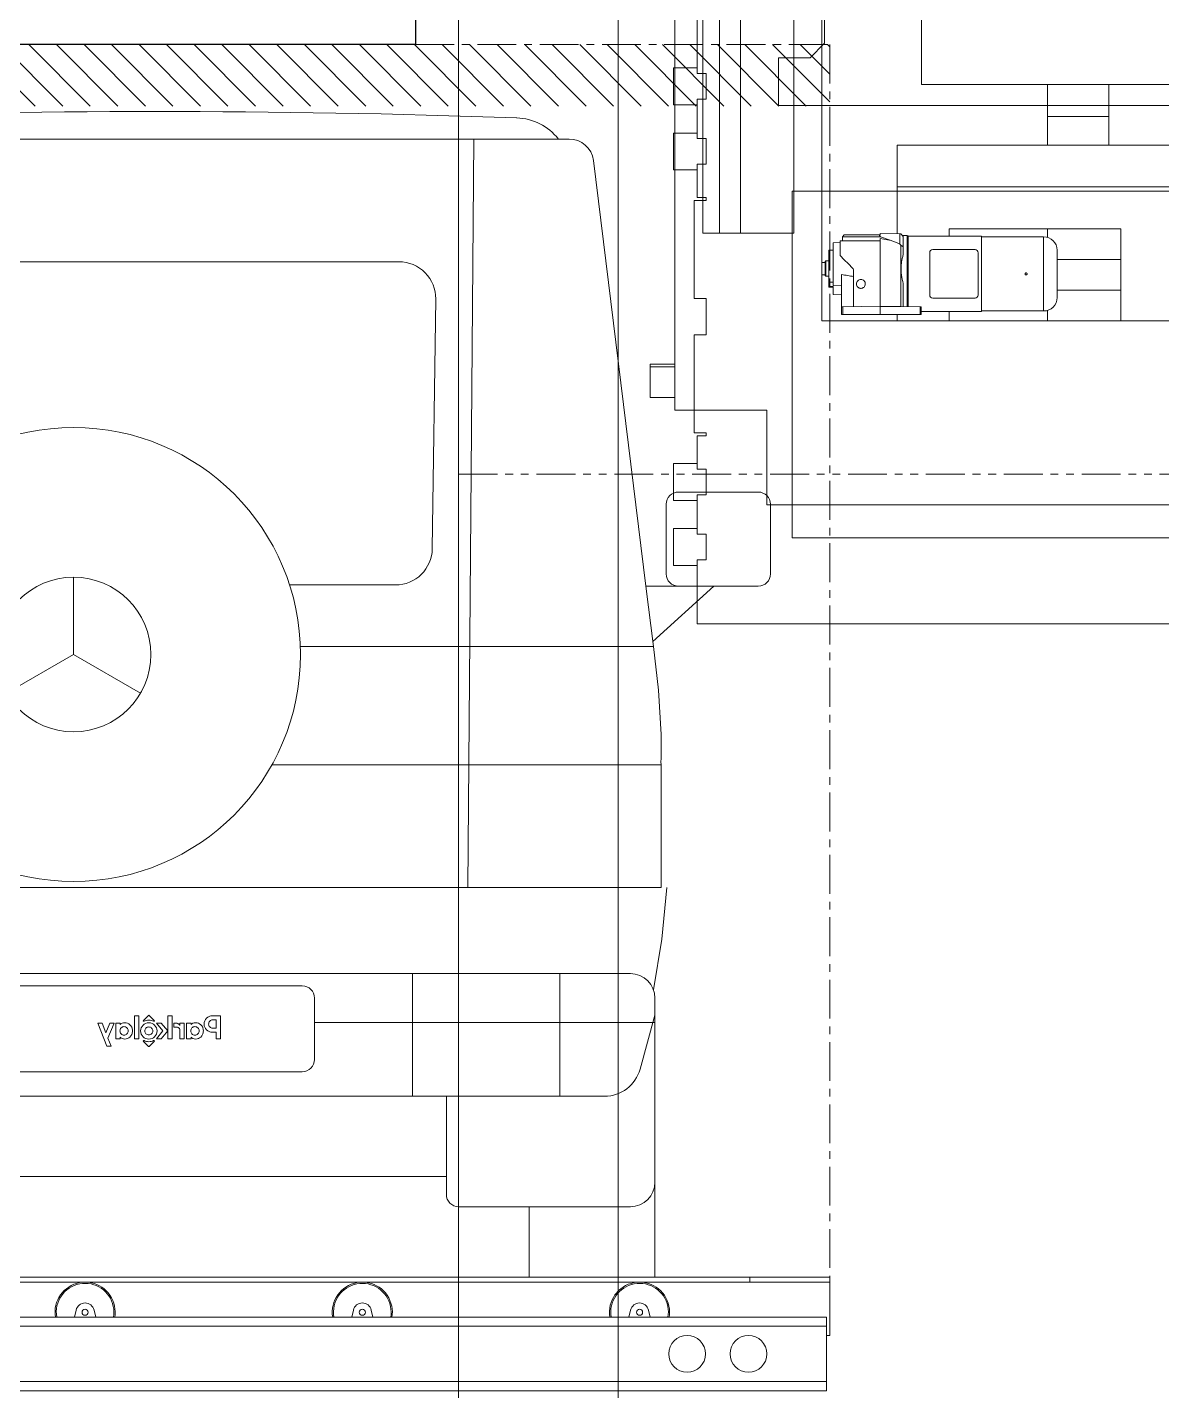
# Model space of a CAD drawing. Header units: inches. Extents: x -17229 to 23588, y -1896 to 20170.
# Drawn here: x 6316 to 8165, y 6183 to 8405 of the extents above; entities that cross this region are included whole.
import ezdxf
from ezdxf.enums import TextEntityAlignment as Align

# ---------------------------------------------------------------- set-up
doc = ezdxf.new("R2010")
doc.units = ezdxf.units.IN
doc.header["$MEASUREMENT"] = 0
doc.linetypes.add('CENTER', pattern=[10.16, 6.35, -1.27, 1.27, -1.27])
doc.linetypes.add('PHANTOM', pattern=[12.7, 6.35, -1.27, 1.27, -1.27, 1.27, -1.27])
for name, color, linetype in [('PK24-LABEL', 7, 'Continuous'), ('PK24-LOGO', 7, 'Continuous'), ('PK24E', 7, 'Continuous'), ('PK24E-COMP-CAR', 7, 'Continuous'), ('PK24E-STRUCT-STEEL', 254, 'Continuous')]:
    doc.layers.add(name, color=color, linetype=linetype)
for name, color, linetype, true_color in [('PK24E-COMP-CAR_ZONE', 250, 'CENTER', 0x383e42), ('PK24E-COMP-PALLET', 132, 'Continuous', 0x00b7c8), ('PK24E-HELPER', 253, 'PHANTOM', 0xa1a1a1), ('PK24E-SYS-LIFT', 31, 'Continuous', 0xffcc5a), ('PK24E-SYS-SHELF', 31, 'Continuous', 0xffcc5a)]:
    doc.layers.add(name, color=color, linetype=linetype, true_color=true_color)
doc.styles.get("Standard").update_dxf_attribs({"font": 'arial.ttf'})

# ---------------------------------------------------------------- blocks, each defined once
blk = doc.blocks.new('ELIFTTT-TT--BACK-COMP-PKE24')
at = {"layer": 'PK24E-HELPER', "lineweight": 5}
blk.add_point((0, 0), dxfattribs=at)
at = {"layer": 'PK24E-SYS-LIFT', "lineweight": 5}
for p, q in [((-94, -1.3), (94, -1.3)), ((-103.22, -6.3), (103.22, -6.3)), ((-105, -12.3), (-105, -36.5)), ((105, -12.3), (105, -36.5)), ((-23.75, -17.75), (-23.75, -25.25)), ((-16.25, -17.75), (-23.75, -17.75)), ((-16.25, -25.25), (-16.25, -17.75)), ((16.25, -17.75), (16.25, -25.25)), ((23.75, -17.75), (16.25, -17.75)), ((23.75, -25.25), (23.75, -17.75)), ((-23.75, -25.25), (-16.25, -25.25)), ((16.25, -25.25), (23.75, -25.25)), ((105, -36.5), (-105, -36.5)), ((-84.5, -41.7), (-84.5, -36.5)), ((-74.5, -36.5), (-74.5, -41.7)), ((74.5, -41.7), (74.5, -36.5)), ((84.5, -36.5), (84.5, -41.7)), ((-74.5, -41.7), (-84.5, -41.7)), ((-84.5, -46.4), (-84.5, -41.7)), ((-74.5, -41.7), (-74.5, -46.4)), ((84.5, -41.7), (74.5, -41.7)), ((74.5, -46.4), (74.5, -41.7)), ((84.5, -46.4), (84.5, -41.7)), ((-109, -46.4), (-109, -53.2)), ((-109, -46.4), (-84.5, -46.4)), ((-84.5, -46.4), (-74.5, -46.4)), ((-74.5, -46.4), (-64.86, -46.4)), ((-64.86, -46.4), (64.86, -46.4)), ((64.86, -46.4), (74.5, -46.4)), ((74.5, -46.4), (84.5, -46.4)), ((84.5, -46.4), (109, -46.4)), ((109, -53.2), (109, -46.4)), ((109, -53.2), (-109, -53.2))]:
    blk.add_line(p, q, dxfattribs=at)
for centre in [(-90, -21.5), (-75, -21.5), (75, -21.5), (90, -21.5)]:
    blk.add_circle(centre, 3.75, dxfattribs=at)
for centre, radius, start, end in [((-94, -12.3), 11, 90, 146.9443), ((-85, -10.8), 10, 71.8051, 108.1949), ((-85, -10.8), 9.8, 75.7866, 104.2134), ((-42.5, -10.8), 10, 71.8051, 108.1949), ((-42.5, -10.8), 9.8, 75.7866, 104.2134), ((0, -10.8), 10, 71.8051, 108.1949), ((0, -10.8), 9.8, 75.7866, 104.2134), ((42.5, -10.8), 10, 71.8051, 108.1949), ((42.5, -10.8), 9.8, 75.7866, 104.2134), ((85, -10.8), 10, 71.8051, 108.1949), ((85, -10.8), 9.8, 75.7866, 104.2134), ((94, -12.3), 11, 33.0557, 90), ((-94, -12.3), 11, 146.9443, 180), ((94, -12.3), 11, 0, 33.0557)]:
    blk.add_arc(centre, radius, start, end, dxfattribs=at)
blk = doc.blocks.new('LOGO----DECOR-PK24')
at = {"layer": 'PK24-LOGO', "lineweight": 5}
for p, q in [((-10, 2.13), (-8.71, 2.13)), ((-10, -1.62), (-10, 2.13)), ((-9.29, 1.47), (-9.29, 0.11)), ((-8.76, 1.47), (-9.29, 1.47)), ((-9.29, 0.11), (-8.76, 0.11)), ((-8.61, 1.46), (-8.76, 1.47)), ((-8.76, 0.11), (-8.61, 0.13)), ((-8.71, 2.13), (-8.43, 2.11)), ((-8.48, 1.42), (-8.61, 1.46)), ((-8.61, 0.13), (-8.48, 0.17)), ((-8.36, 1.35), (-8.48, 1.42)), ((-8.48, 0.17), (-8.36, 0.23)), ((-8.43, 2.11), (-8.3, 2.07)), ((-8.26, 1.27), (-8.36, 1.35)), ((-8.36, 0.23), (-8.26, 0.31)), ((-8.3, 2.07), (-8.17, 2.03)), ((-8.19, 1.17), (-8.26, 1.27)), ((-8.26, 0.31), (-8.19, 0.41)), ((-8.13, 1.05), (-8.19, 1.17)), ((-8.19, 0.41), (-8.13, 0.53)), ((-8.17, 2.03), (-7.94, 1.9)), ((-8.09, 0.93), (-8.13, 1.05)), ((-8.13, 0.53), (-8.09, 0.66)), ((-8.08, 0.79), (-8.09, 0.93)), ((-8.09, 0.66), (-8.08, 0.79)), ((-7.94, 1.9), (-7.74, 1.74)), ((-7.74, 1.74), (-7.58, 1.55)), ((-7.58, 0.04), (-7.74, -0.16)), ((-7.58, 1.55), (-7.46, 1.32)), ((-7.46, 0.27), (-7.58, 0.04)), ((-7.46, 1.32), (-7.38, 1.06)), ((-7.38, 0.52), (-7.46, 0.27)), ((-7.38, 1.06), (-7.36, 0.79)), ((-7.36, 0.79), (-7.38, 0.52)), ((-7.19, -0.02), (-7.16, 0.13)), ((-7.16, 0.13), (-7.11, 0.26)), ((-7.11, 0.26), (-6.98, 0.49)), ((-6.98, 0.49), (-6.82, 0.68)), ((-6.82, 0.68), (-6.62, 0.82)), ((-6.62, 0.82), (-6.41, 0.92)), ((-6.42, 0.06), (-6.48, -0.05)), ((-6.33, 0.17), (-6.42, 0.06)), ((-6.41, 0.92), (-6.19, 0.98)), ((-6.23, 0.25), (-6.33, 0.17)), ((-6.11, 0.31), (-6.23, 0.25)), ((-6.19, 0.98), (-5.97, 1)), ((-5.98, 0.35), (-6.11, 0.31)), ((-5.84, 0.36), (-5.98, 0.35)), ((-5.97, 1), (-5.74, 0.98)), ((-5.71, 0.35), (-5.84, 0.36)), ((-5.74, 0.98), (-5.53, 0.92)), ((-5.58, 0.31), (-5.71, 0.35)), ((-5.47, 0.24), (-5.58, 0.31)), ((-5.53, 0.92), (-5.35, 0.82)), ((-5.37, 0.16), (-5.47, 0.24)), ((-5.29, 0.06), (-5.37, 0.16)), ((-5.35, 0.82), (-5.21, 0.7)), ((-5.23, -0.06), (-5.29, 0.06)), ((-5.21, 0.7), (-5.21, 0.95)), ((-5.21, 0.95), (-4.5, 0.95)), ((-4.5, 0.95), (-4.5, -1.62)), ((-3.41, 0.95), (-4.11, 0.95)), ((-4.11, 0.95), (-4.11, -1.62)), ((-3.41, 0.53), (-3.41, 0.95)), ((-3.36, 0.62), (-3.41, 0.53)), ((-3.37, -0.03), (-3.32, 0.06)), ((-3.29, 0.71), (-3.36, 0.62)), ((-3.32, 0.06), (-3.26, 0.13)), ((-3.22, 0.78), (-3.29, 0.71)), ((-3.26, 0.13), (-3.19, 0.19)), ((-3.14, 0.84), (-3.22, 0.78)), ((-3.19, 0.19), (-3.11, 0.23)), ((-3.05, 0.89), (-3.14, 0.84)), ((-3.11, 0.23), (-3.02, 0.26)), ((-2.94, 0.92), (-3.05, 0.89)), ((-3.02, 0.26), (-2.92, 0.27)), ((-2.83, 0.94), (-2.94, 0.92)), ((-2.92, 0.27), (-2.42, 0.27)), ((-2.7, 0.95), (-2.83, 0.94)), ((-2.42, 0.95), (-2.7, 0.95)), ((-2.42, 0.27), (-2.42, 0.95)), ((-1.42, 2.13), (-2.13, 2.13)), ((-2.13, 2.13), (-2.13, -1.62)), ((-1.42, -1.62), (-1.42, 2.13)), ((-0.37, 0.95), (-1.42, -0.33)), ((-0.61, -0.33), (0.44, 0.95)), ((0.44, 0.95), (-0.37, 0.95)), ((0.44, 0.19), (0.36, -0.06)), ((0.56, 0.41), (0.44, 0.19)), ((0.72, 0.61), (0.56, 0.41)), ((0.92, 0.77), (0.72, 0.61)), ((0.77, 1.32), (0.79, 1.37)), ((0.78, 1.26), (0.77, 1.32)), ((0.81, 1.24), (0.78, 1.26)), ((0.79, 1.37), (1.61, 2.19)), ((0.85, 1.23), (0.81, 1.24)), ((0.89, 1.24), (0.85, 1.23)), ((1.07, 1.32), (0.89, 1.24)), ((1.15, 0.9), (0.92, 0.77)), ((1.27, 1.37), (1.07, 1.32)), ((1.07, -0.08), (1.13, 0.03)), ((1.13, 0.03), (1.21, 0.12)), ((1.4, 0.98), (1.15, 0.9)), ((1.21, 0.12), (1.3, 0.2)), ((1.46, 1.41), (1.27, 1.37)), ((1.3, 0.2), (1.41, 0.26)), ((1.67, 1), (1.4, 0.98)), ((1.41, 0.26), (1.54, 0.3)), ((1.67, 1.42), (1.46, 1.41)), ((1.54, 0.3), (1.67, 0.31)), ((1.61, 2.19), (1.67, 2.21)), ((1.67, 2.21), (1.73, 2.19)), ((1.87, 1.41), (1.67, 1.42)), ((1.94, 0.98), (1.67, 1)), ((1.67, 0.31), (1.8, 0.3)), ((1.73, 2.19), (2.54, 1.37)), ((1.8, 0.3), (1.92, 0.26)), ((2.07, 1.37), (1.87, 1.41)), ((1.92, 0.26), (2.03, 0.2)), ((2.19, 0.9), (1.94, 0.98)), ((2.03, 0.2), (2.13, 0.12)), ((2.26, 1.32), (2.07, 1.37)), ((2.13, 0.12), (2.2, 0.03)), ((2.41, 0.77), (2.19, 0.9)), ((2.2, 0.03), (2.26, -0.08)), ((2.45, 1.24), (2.26, 1.32)), ((2.61, 0.61), (2.41, 0.77)), ((2.48, 1.23), (2.45, 1.24)), ((2.52, 1.24), (2.48, 1.23)), ((2.55, 1.26), (2.52, 1.24)), ((2.54, 1.37), (2.57, 1.32)), ((2.57, 1.32), (2.55, 1.26)), ((2.78, 0.41), (2.61, 0.61)), ((2.9, 0.19), (2.78, 0.41)), ((2.98, -0.06), (2.9, 0.19)), ((3.31, 2.13), (4.01, 2.13)), ((3.31, -1.62), (3.31, 2.13)), ((4.01, 2.13), (4.01, -1.62)), ((4.37, -0.02), (4.4, 0.13)), ((4.4, 0.13), (4.45, 0.26)), ((4.45, 0.26), (4.58, 0.49)), ((4.58, 0.49), (4.74, 0.68)), ((4.74, 0.68), (4.93, 0.82)), ((4.93, 0.82), (5.15, 0.92)), ((5.14, 0.06), (5.08, -0.05)), ((5.23, 0.17), (5.14, 0.06)), ((5.15, 0.92), (5.37, 0.98)), ((5.33, 0.25), (5.23, 0.17)), ((5.45, 0.31), (5.33, 0.25)), ((5.37, 0.98), (5.59, 1)), ((5.58, 0.35), (5.45, 0.31)), ((5.72, 0.36), (5.58, 0.35)), ((5.59, 1), (5.82, 0.98)), ((5.85, 0.35), (5.72, 0.36)), ((5.82, 0.98), (6.03, 0.92)), ((5.98, 0.31), (5.85, 0.35)), ((6.09, 0.24), (5.98, 0.31)), ((6.03, 0.92), (6.21, 0.82)), ((6.19, 0.16), (6.09, 0.24)), ((6.27, 0.06), (6.19, 0.16)), ((6.21, 0.82), (6.35, 0.7)), ((6.32, -0.06), (6.27, 0.06)), ((6.35, 0.7), (6.35, 0.95)), ((6.35, 0.95), (7.06, 0.95)), ((7.06, 0.95), (7.06, -1.62)), ((8.33, -1.51), (7.31, 0.95)), ((7.31, 0.95), (8.05, 0.95)), ((8.05, 0.95), (8.68, -0.63)), ((10, 0.95), (8.51, -2.81)), ((8.68, -0.63), (9.27, 0.95)), ((9.27, 0.95), (10, 0.95)), ((-9.29, -1.62), (-10, -1.62)), ((-8.71, -0.55), (-9.29, -0.55)), ((-9.29, -0.55), (-9.29, -1.62)), ((-8.43, -0.52), (-8.71, -0.55)), ((-8.3, -0.49), (-8.43, -0.52)), ((-8.17, -0.44), (-8.3, -0.49)), ((-7.94, -0.32), (-8.17, -0.44)), ((-7.74, -0.16), (-7.94, -0.32)), ((-7.22, -0.33), (-7.21, -0.17)), ((-7.21, -0.5), (-7.22, -0.33)), ((-7.21, -0.17), (-7.19, -0.02)), ((-7.19, -0.65), (-7.21, -0.5)), ((-7.16, -0.79), (-7.19, -0.65)), ((-7.1, -0.92), (-7.16, -0.79)), ((-6.97, -1.15), (-7.1, -0.92)), ((-6.81, -1.34), (-6.97, -1.15)), ((-6.62, -1.48), (-6.81, -1.34)), ((-6.41, -1.59), (-6.62, -1.48)), ((-6.52, -0.18), (-6.53, -0.33)), ((-6.53, -0.33), (-6.52, -0.47)), ((-6.48, -0.05), (-6.52, -0.18)), ((-6.52, -0.47), (-6.48, -0.6)), ((-6.48, -0.6), (-6.42, -0.72)), ((-6.42, -0.72), (-6.33, -0.82)), ((-6.19, -1.65), (-6.41, -1.59)), ((-6.33, -0.82), (-6.23, -0.9)), ((-6.23, -0.9), (-6.11, -0.97)), ((-5.98, -1.67), (-6.19, -1.65)), ((-6.11, -0.97), (-5.98, -1.01)), ((-5.98, -1.01), (-5.84, -1.02)), ((-5.74, -1.65), (-5.98, -1.67)), ((-5.84, -1.02), (-5.71, -1.01)), ((-5.53, -1.57), (-5.74, -1.65)), ((-5.71, -1.01), (-5.58, -0.97)), ((-5.58, -0.97), (-5.47, -0.9)), ((-5.35, -1.47), (-5.53, -1.57)), ((-5.47, -0.9), (-5.37, -0.82)), ((-5.37, -0.82), (-5.29, -0.72)), ((-5.21, -1.33), (-5.35, -1.47)), ((-5.29, -0.72), (-5.23, -0.6)), ((-5.2, -0.19), (-5.23, -0.06)), ((-5.23, -0.6), (-5.2, -0.47)), ((-5.21, -1.62), (-5.21, -1.33)), ((-5.21, -1.33), (-5.21, -1.33)), ((-4.5, -1.62), (-5.21, -1.62)), ((-5.19, -0.33), (-5.2, -0.19)), ((-5.2, -0.47), (-5.19, -0.33)), ((-4.11, -1.62), (-3.41, -1.62)), ((-3.41, -0.21), (-3.4, -0.12)), ((-3.41, -1.62), (-3.41, -0.21)), ((-3.4, -0.12), (-3.37, -0.03)), ((-2.13, -1.62), (-1.42, -1.62)), ((-1.42, -0.33), (-0.37, -1.62)), ((0.44, -1.62), (-0.61, -0.33)), ((-0.37, -1.62), (0.44, -1.62)), ((0.36, -0.06), (0.33, -0.33)), ((0.33, -0.33), (0.36, -0.6)), ((0.36, -0.6), (0.44, -0.85)), ((0.44, -0.85), (0.56, -1.08)), ((0.56, -1.08), (0.72, -1.28)), ((0.72, -1.28), (0.92, -1.44)), ((0.77, -1.98), (0.78, -1.93)), ((0.79, -2.04), (0.77, -1.98)), ((0.78, -1.93), (0.81, -1.9)), ((1.61, -2.85), (0.79, -2.04)), ((0.81, -1.9), (0.85, -1.89)), ((0.85, -1.89), (0.89, -1.9)), ((0.89, -1.9), (1.07, -1.98)), ((0.92, -1.44), (1.15, -1.56)), ((1.02, -0.33), (1.03, -0.2)), ((1.03, -0.46), (1.02, -0.33)), ((1.03, -0.2), (1.07, -0.08)), ((1.07, -0.59), (1.03, -0.46)), ((1.13, -0.7), (1.07, -0.59)), ((1.07, -1.98), (1.27, -2.04)), ((1.21, -0.79), (1.13, -0.7)), ((1.15, -1.56), (1.4, -1.64)), ((1.3, -0.87), (1.21, -0.79)), ((1.27, -2.04), (1.46, -2.07)), ((1.41, -0.93), (1.3, -0.87)), ((1.4, -1.64), (1.67, -1.67)), ((1.54, -0.97), (1.41, -0.93)), ((1.46, -2.07), (1.67, -2.09)), ((1.67, -0.98), (1.54, -0.97)), ((1.8, -0.97), (1.67, -0.98)), ((1.67, -1.67), (1.94, -1.64)), ((1.67, -2.09), (1.87, -2.07)), ((2.54, -2.04), (1.73, -2.85)), ((1.92, -0.93), (1.8, -0.97)), ((1.87, -2.07), (2.07, -2.04)), ((2.03, -0.87), (1.92, -0.93)), ((1.94, -1.64), (2.19, -1.56)), ((2.13, -0.79), (2.03, -0.87)), ((2.07, -2.04), (2.26, -1.98)), ((2.2, -0.7), (2.13, -0.79)), ((2.19, -1.56), (2.41, -1.44)), ((2.26, -0.59), (2.2, -0.7)), ((2.26, -0.08), (2.3, -0.2)), ((2.3, -0.46), (2.26, -0.59)), ((2.26, -1.98), (2.45, -1.9)), ((2.3, -0.2), (2.31, -0.33)), ((2.31, -0.33), (2.3, -0.46)), ((2.41, -1.44), (2.61, -1.28)), ((2.45, -1.9), (2.48, -1.89)), ((2.48, -1.89), (2.52, -1.9)), ((2.52, -1.9), (2.55, -1.93)), ((2.57, -1.98), (2.54, -2.04)), ((2.55, -1.93), (2.57, -1.98)), ((2.61, -1.28), (2.78, -1.08)), ((2.78, -1.08), (2.9, -0.85)), ((2.9, -0.85), (2.98, -0.6)), ((3, -0.33), (2.98, -0.06)), ((2.98, -0.6), (3, -0.33)), ((4.01, -1.62), (3.31, -1.62)), ((4.34, -0.17), (4.37, -0.02)), ((4.34, -0.33), (4.34, -0.17)), ((4.34, -0.5), (4.34, -0.33)), ((4.37, -0.65), (4.34, -0.5)), ((4.4, -0.79), (4.37, -0.65)), ((4.46, -0.92), (4.4, -0.79)), ((4.59, -1.15), (4.46, -0.92)), ((4.75, -1.34), (4.59, -1.15)), ((4.94, -1.48), (4.75, -1.34)), ((5.15, -1.59), (4.94, -1.48)), ((5.04, -0.18), (5.03, -0.33)), ((5.03, -0.33), (5.04, -0.47)), ((5.08, -0.05), (5.04, -0.18)), ((5.04, -0.47), (5.08, -0.6)), ((5.08, -0.6), (5.14, -0.72)), ((5.14, -0.72), (5.23, -0.82)), ((5.37, -1.65), (5.15, -1.59)), ((5.23, -0.82), (5.33, -0.9)), ((5.33, -0.9), (5.45, -0.97)), ((5.58, -1.67), (5.37, -1.65)), ((5.45, -0.97), (5.58, -1.01)), ((5.58, -1.01), (5.72, -1.02)), ((5.81, -1.65), (5.58, -1.67)), ((5.72, -1.02), (5.85, -1.01)), ((6.03, -1.57), (5.81, -1.65)), ((5.85, -1.01), (5.98, -0.97)), ((5.98, -0.97), (6.09, -0.9)), ((6.21, -1.47), (6.03, -1.57)), ((6.09, -0.9), (6.19, -0.82)), ((6.19, -0.82), (6.27, -0.72)), ((6.35, -1.33), (6.21, -1.47)), ((6.27, -0.72), (6.32, -0.6)), ((6.36, -0.19), (6.32, -0.06)), ((6.32, -0.6), (6.36, -0.47)), ((6.35, -1.62), (6.35, -1.33)), ((6.35, -1.33), (6.35, -1.33)), ((7.06, -1.62), (6.35, -1.62)), ((6.37, -0.33), (6.36, -0.19)), ((6.36, -0.47), (6.37, -0.33)), ((7.8, -2.81), (8.33, -1.51)), ((1.67, -2.88), (1.61, -2.85)), ((1.73, -2.85), (1.67, -2.88)), ((8.51, -2.81), (7.8, -2.81))]:
    blk.add_line(p, q, dxfattribs=at)
blk = doc.blocks.new('ELIFTTT-CHASIS--BACK-COMP-PKE24')
at = {"layer": 'PK24E-HELPER', "lineweight": 5}
blk.add_point((0, 0), dxfattribs=at)
at = {"layer": 'PK24E-SYS-LIFT', "lineweight": 5}
for p, q in [((-145.25, 2.25), (-145.25, -89.6)), ((-145.25, 2.25), (-140.65, 2.25)), ((-140.65, -60.75), (-140.65, 2.25)), ((-138.95, 2.25), (-140.65, 2.25)), ((-138.95, 2.25), (-138.95, -24.25)), ((-138.95, 2.25), (-138.62, 2.25)), ((-138.62, 2.25), (-138.62, -24.25)), ((-138.62, 2.25), (-137.52, 2.25)), ((-137.52, 2.25), (-137.52, -24.25)), ((-137.52, 2.25), (-134.98, 2.25)), ((-134.98, 2.25), (-134.98, -24.25)), ((-134.98, 2.25), (-133.88, 2.25)), ((-133.88, 2.25), (-133.88, -24.25)), ((-133.88, 2.25), (-133.55, 2.25)), ((-133.55, 2.25), (-133.55, -24.25)), ((-125.85, 2.25), (-133.55, 2.25)), ((-125.85, -60.75), (-125.85, 2.25)), ((-125.85, 2.25), (-121.25, 2.25)), ((-121.25, -75), (-121.25, 2.25)), ((121.25, 2.25), (121.25, -75)), ((121.25, 2.25), (125.85, 2.25)), ((125.85, -60.75), (125.85, 2.25)), ((133.55, 2.25), (125.85, 2.25)), ((133.55, 2.25), (133.55, -24.25)), ((133.55, 2.25), (133.88, 2.25)), ((133.88, 2.25), (133.88, -24.25)), ((133.88, 2.25), (134.98, 2.25)), ((134.98, 2.25), (134.98, -24.25)), ((134.98, 2.25), (137.52, 2.25)), ((137.52, 2.25), (137.52, -24.25)), ((137.52, 2.25), (138.62, 2.25)), ((138.62, 2.25), (138.62, -24.25)), ((138.62, 2.25), (138.95, 2.25)), ((138.95, 2.25), (138.95, -24.25)), ((140.65, 2.25), (138.95, 2.25)), ((140.65, -60.75), (140.65, 2.25)), ((140.65, 2.25), (145.25, 2.25)), ((145.25, 2.25), (145.25, -90)), ((-145.25, -10.25), (-149.25, -10.25)), ((-149.25, -10.25), (-149.25, -10.88)), ((-149.25, -10.88), (-149.25, -15.25)), ((149.25, -10.25), (145.25, -10.25)), ((149.25, -10.25), (149.25, -15.25)), ((-149.25, -15.25), (-145.25, -15.25)), ((145.25, -15.25), (149.25, -15.25)), ((-145.25, -20.25), (-149.25, -20.25)), ((-149.25, -20.25), (-149.25, -25.25)), ((149.25, -20.25), (145.25, -20.25)), ((149.25, -20.25), (149.25, -25.25)), ((-138.95, -24.25), (-138.62, -24.25)), ((-138.62, -24.25), (-137.52, -24.25)), ((-137.97, -24.33), (-137.97, -60.75)), ((-137.97, -24.33), (-134.53, -24.33)), ((-137.52, -24.25), (-134.98, -24.25)), ((-134.98, -24.25), (-133.88, -24.25)), ((-134.53, -60.75), (-134.53, -24.33)), ((-133.88, -24.25), (-133.55, -24.25)), ((133.55, -24.25), (133.88, -24.25)), ((133.88, -24.25), (134.98, -24.25)), ((134.53, -24.33), (134.53, -60.75)), ((134.53, -24.33), (137.97, -24.33)), ((134.98, -24.25), (137.52, -24.25)), ((137.52, -24.25), (138.62, -24.25)), ((137.97, -60.75), (137.97, -24.33)), ((138.62, -24.25), (138.95, -24.25)), ((-149.25, -25.25), (-145.25, -25.25)), ((145.25, -25.25), (149.25, -25.25)), ((-109, -53.2), (-109, -60.85)), ((-109, -53.2), (109, -53.2)), ((109, -60.85), (109, -53.2)), ((-100.5, -61.21), (-100.5, -60)), ((-100.5, -60), (-84.5, -60)), ((-84.5, -60), (-72.5, -60)), ((-84.5, -61.39), (-84.5, -60)), ((-72.5, -60), (-72.5, -65)), ((72.5, -60), (84.5, -60)), ((72.5, -65), (72.5, -60)), ((84.5, -60), (84.5, -61.39)), ((84.5, -60), (100.5, -60)), ((100.5, -60), (100.5, -61.21)), ((-140.65, -60.75), (-125.85, -60.75)), ((-118.3, -62.22), (-119.4, -62.28)), ((-118.3, -62), (-117.91, -62)), ((-118.3, -64.31), (-118.3, -62)), ((-117.61, -61), (-117.91, -61.3)), ((-117.91, -61.3), (-117.91, -62)), ((-111.91, -61.3), (-117.91, -61.3)), ((-117.91, -62), (-117.56, -62)), ((-117.61, -61), (-111.91, -61)), ((-116.66, -62), (-117.56, -62)), ((-116.66, -62), (-116.65, -62)), ((-116.65, -62), (-111.91, -62)), ((-111.69, -61.3), (-111.91, -61)), ((-111.75, -61), (-111.91, -61)), ((-111.91, -61), (-111.91, -61)), ((-111.91, -61.3), (-111.69, -61.3)), ((-111.91, -62), (-111.75, -62)), ((-111.75, -61), (-111.75, -60.8)), ((-108.55, -60.86), (-111.75, -60.8)), ((-111.75, -72.7), (-111.75, -61.6)), ((-111.75, -61.6), (-109.94, -61.93)), ((-109.94, -61.93), (-111.69, -61.3)), ((-108.55, -62.49), (-108.55, -60.86)), ((-108.55, -60.86), (-108.41, -60.86)), ((-108.41, -60.86), (-108, -61.27)), ((-107.35, -61.11), (-108.16, -61.11)), ((-108, -61.27), (-108, -62.95)), ((-107.35, -72.68), (-107.35, -61.11)), ((-95.25, -61.21), (-107.18, -61.21)), ((-107.18, -72.68), (-107.18, -61.21)), ((-95.25, -73.51), (-95.25, -61.21)), ((-85.1, -61.31), (-95.25, -61.31)), ((-85.1, -73.41), (-85.1, -61.31)), ((95.25, -61.31), (85.1, -61.31)), ((85.1, -61.31), (85.1, -67.36)), ((107.18, -61.21), (95.25, -61.21)), ((95.25, -61.21), (95.25, -67.36)), ((107.18, -61.21), (107.18, -72.68)), ((108.16, -61.11), (107.35, -61.11)), ((107.35, -61.11), (107.35, -67.36)), ((108.41, -60.86), (108, -61.27)), ((108, -62.95), (108, -61.27)), ((108.41, -60.86), (108.55, -60.86)), ((111.75, -60.8), (108.55, -60.86)), ((108.55, -60.86), (108.55, -62.49)), ((109.94, -61.93), (111.69, -61.3)), ((111.75, -61.6), (109.94, -61.93)), ((111.69, -61.3), (111.91, -61)), ((111.91, -61.3), (111.69, -61.3)), ((111.75, -60.8), (111.75, -61)), ((111.75, -61), (111.91, -61)), ((111.75, -61.6), (111.75, -72.7)), ((111.75, -62), (111.91, -62)), ((111.91, -61), (117.61, -61)), ((117.91, -61.3), (111.91, -61.3)), ((111.91, -62), (116.65, -62)), ((116.65, -62), (116.66, -62)), ((117.56, -62), (116.66, -62)), ((117.56, -62), (117.91, -62)), ((117.91, -61.3), (117.61, -61)), ((117.91, -61.3), (117.91, -62)), ((117.91, -62), (118.3, -62)), ((118.3, -62), (118.3, -64.31)), ((119.4, -62.28), (118.3, -62.22)), ((125.85, -60.75), (140.65, -60.75)), ((-119.4, -63.5), (-120.1, -63.5)), ((-120.1, -68.69), (-120.1, -63.5)), ((-119.4, -69.25), (-119.4, -62.28)), ((-108.41, -72.7), (-108.41, -62.7)), ((-108.41, -62.7), (-108, -62.95)), ((-108, -62.95), (-108, -64.28)), ((-103.68, -70.81), (-103.68, -63.91)), ((-96.28, -63.41), (-103.18, -63.41)), ((-95.78, -70.81), (-95.78, -63.91)), ((-82.9, -63.51), (-82.9, -71.21)), ((82.9, -67.36), (82.9, -63.51)), ((108.41, -62.7), (108, -62.95)), ((108, -64.28), (108, -62.95)), ((108.41, -62.7), (108.41, -72.7)), ((119.4, -62.28), (119.4, -69)), ((120.1, -63.5), (119.4, -63.5)), ((120.1, -63.5), (120.1, -68.47)), ((-120.7, -65.5), (-121.2, -65.5)), ((-120.6, -65.25), (-120.7, -65.35)), ((-120.7, -67.65), (-120.7, -65.35)), ((-120.1, -65.25), (-120.6, -65.25)), ((-120.6, -65.25), (-120.6, -67.75)), ((-72.5, -65), (-82.9, -65)), ((-72.5, -65), (-72.5, -70)), ((82.9, -65), (72.5, -65)), ((72.5, -65), (72.5, -70)), ((120.6, -65.25), (120.1, -65.25)), ((120.7, -65.35), (120.6, -65.25)), ((120.6, -66.5), (120.6, -65.25)), ((120.6, -67.75), (120.6, -66.5)), ((120.7, -65.35), (120.7, -66.5)), ((121.2, -65.5), (120.7, -65.5)), ((120.7, -66.5), (120.7, -67.65)), ((-121.25, -67.5), (-120.7, -67.5)), ((-120.7, -67.65), (-120.6, -67.75)), ((-120.6, -67.75), (-120.1, -67.75)), ((-120.1, -68.69), (-120.1, -69.43)), ((-120.1, -68.69), (-119.4, -68.69)), ((-118.05, -67.46), (-118.05, -72.71)), ((-116.1, -72.68), (-116.1, -66.76)), ((-114.9, -68.28), (-114.9, -68.28)), ((-108, -68.87), (-108, -72.67)), ((82.9, -71.21), (82.9, -67.36)), ((85.1, -67.36), (85.1, -73.41)), ((95.25, -67.36), (95.25, -73.51)), ((107.35, -67.36), (107.35, -72.68)), ((108, -72.67), (108, -68.87)), ((116.1, -66.76), (116.1, -72.68)), ((118.05, -72.71), (118.05, -67.13)), ((119.4, -68.47), (120.1, -68.47)), ((120.1, -67.75), (120.6, -67.75)), ((120.1, -69.4), (120.1, -68.47)), ((120.6, -67.75), (120.7, -67.65)), ((120.7, -67.5), (121.25, -67.5)), ((-119.4, -69.43), (-120.1, -69.43)), ((-120.1, -69.5), (-120.1, -69.43)), ((-120.1, -69.5), (-119.4, -69.5)), ((-118.05, -69.3), (-119.4, -69.25)), ((-119.4, -69.43), (-119.4, -70.7)), ((-119.4, -70.7), (-118.05, -70.77)), ((-119.4, -70.7), (-119.4, -70.72)), ((-119.4, -70.72), (-118.05, -70.79)), ((-114.9, -69.73), (-114.9, -69.73)), ((-82.9, -70), (-72.5, -70)), ((-72.5, -70), (-72.5, -75)), ((72.5, -75), (72.5, -70)), ((72.5, -70), (82.9, -70)), ((119.4, -69), (118.05, -69.06)), ((118.05, -70.73), (119.4, -70.66)), ((118.05, -70.79), (119.4, -70.72)), ((120.1, -69.4), (119.4, -69.4)), ((119.4, -70.66), (119.4, -69.4)), ((119.4, -69.5), (120.1, -69.5)), ((119.4, -70.66), (119.4, -70.72)), ((120.1, -69.4), (120.1, -69.5)), ((-118.05, -74), (-118.05, -72.71)), ((-117.85, -72.71), (-111.75, -72.6)), ((-117.85, -72.71), (-117.85, -74)), ((-108.41, -72.7), (-111.75, -72.7)), ((-111.75, -74), (-111.75, -72.7)), ((-108.4, -72.66), (-108.41, -72.7)), ((-105.25, -72.71), (-108.4, -72.66)), ((-105.25, -74), (-105.25, -72.71)), ((-105.05, -72.72), (-105.05, -74)), ((-96.28, -71.31), (-103.18, -71.31)), ((-84.5, -75), (-84.5, -73.32)), ((84.5, -73.32), (84.5, -75)), ((105.05, -74), (105.05, -72.72)), ((105.25, -72.71), (108.4, -72.66)), ((105.25, -72.71), (105.25, -74)), ((108.41, -72.7), (108.4, -72.66)), ((108.41, -72.7), (108.91, -72.7)), ((110.29, -72.7), (111.75, -72.7)), ((117.85, -72.71), (111.75, -72.6)), ((111.75, -72.7), (111.75, -74)), ((117.85, -74), (117.85, -72.71)), ((118.05, -72.71), (118.05, -74)), ((121.25, -75), (-121.25, -75)), ((-117.85, -74), (-118.05, -74)), ((-117.85, -74), (-111.75, -74)), ((-105.25, -74), (-111.75, -74)), ((-109, -74), (-109, -75)), ((-105.05, -74), (-105.25, -74)), ((-105.05, -73.51), (-95.25, -73.51)), ((-100.5, -75), (-100.5, -73.51)), ((-95.25, -73.41), (-85.1, -73.41)), ((85.1, -73.41), (95.25, -73.41)), ((95.25, -73.51), (105.05, -73.51)), ((100.5, -73.51), (100.5, -75)), ((105.25, -74), (105.05, -74)), ((111.75, -74), (105.25, -74)), ((109, -75), (109, -74)), ((111.75, -74), (117.85, -74)), ((118.05, -74), (117.85, -74)), ((-145.25, -82.1), (-149.25, -82.1)), ((-149.25, -82.1), (-149.25, -82.5)), ((149.25, -82.1), (145.25, -82.1)), ((149.25, -82.1), (149.25, -82.5)), ((-145.25, -82.5), (-149.25, -82.5)), ((-149.25, -82.5), (-149.25, -87.5)), ((149.25, -82.5), (145.25, -82.5)), ((149.25, -82.5), (149.25, -87.5)), ((-149.25, -87.5), (-145.25, -87.5)), ((145.25, -87.5), (149.25, -87.5)), ((-130.25, -89.6), (-145.25, -89.6)), ((-130.25, -105), (-130.25, -89.6)), ((131.25, -90), (131.25, -102.5)), ((145.25, -90), (131.25, -90)), ((145.25, -102.5), (145.25, -90)), ((131.25, -102.5), (145.25, -102.5)), ((145.25, -102.5), (145.25, -105)), ((-130.25, -105), (145.25, -105))]:
    blk.add_line(p, q, dxfattribs=at)
at = {"layer": 'PK24E-SYS-LIFT', "lineweight": 5, "flags": 128}
for points in [[(-118.28, -64.38), (-117.6, -65.05), (-116.93, -65.73), (-116.25, -66.41)], [(116.25, -66.41), (116.93, -65.73), (117.6, -65.05), (118.28, -64.38)], [(-118.05, -72.71), (-118.05, -72.71), (-118.04, -72.71), (-118.02, -72.71), (-117.99, -72.71), (-117.96, -72.71), (-117.93, -72.71), (-117.89, -72.71), (-117.85, -72.71)], [(-105.25, -72.71), (-105.21, -72.71), (-105.17, -72.71), (-105.14, -72.72), (-105.11, -72.72), (-105.08, -72.72), (-105.06, -72.72), (-105.05, -72.72), (-105.05, -72.72)], [(105.05, -72.72), (105.05, -72.72), (105.06, -72.72), (105.08, -72.72), (105.11, -72.72), (105.14, -72.72), (105.17, -72.71), (105.21, -72.71), (105.25, -72.71)], [(117.85, -72.71), (117.89, -72.71), (117.93, -72.71), (117.96, -72.71), (117.99, -72.71), (118.02, -72.71), (118.04, -72.71), (118.05, -72.71), (118.05, -72.71)]]:
    blk.add_lwpolyline(points, dxfattribs=at)
at = {"layer": 'PK24E-SYS-LIFT', "lineweight": 5}
for centre, radius, start, end in [((-107.35, -61.31), 0.2, 30, 90), ((-85.1, -63.51), 2.2, 0, 90), ((85.1, -63.51), 2.2, 90, 180), ((107.35, -61.31), 0.2, 90, 150), ((-103.18, -63.91), 0.5, 90, 180), ((-96.28, -63.91), 0.5, 0, 90), ((-103.18, -70.81), 0.5, 180, 270), ((-96.28, -70.81), 0.5, 270, 0), ((-85.1, -71.21), 2.2, 270, 0), ((85.1, -71.21), 2.2, 180, 270), ((109.6, -72.8), 0.7, 171.6392, 8.2888)]:
    blk.add_arc(centre, radius, start, end, dxfattribs=at)
for centre, major_axis, ratio, start_param, end_param in [((-27.64, -69.05), (106.42, -23.57), 0.150741, 3.862325, 3.882718), ((27.64, -69.05), (106.42, 23.57), 0.150747, 5.542083, 5.562483), ((-85.52, -70.13), (28.08, -28.08), 0.326919, 4.134793, 4.142283), ((85.52, -70.13), (28.08, 28.08), 0.326934, 5.282504, 5.289995), ((-87.96, -67.36), (-0.161, 0), 0.994522, 3.141593, 6.283185), ((-87.96, -67.36), (-0.161, 0), 0.994522, 0, 3.141593)]:
    blk.add_ellipse(centre, major_axis=major_axis, ratio=ratio, start_param=start_param, end_param=end_param, dxfattribs=at)
for points, knots in [([(-118.3, -64.31), (-118.3, -64.32), (-118.3, -64.35), (-118.28, -64.37), (-118.28, -64.38)], [0, 0, 0, 0, 0.487803, 1, 1, 1, 1]), ([(-108, -64.28), (-108.05, -64.45), (-108.16, -64.79), (-108.27, -65.32), (-108.33, -65.86), (-108.36, -66.32), (-108.35, -66.8), (-108.32, -67.28), (-108.25, -67.85), (-108.14, -68.38), (-108.04, -68.72), (-108, -68.87)], [0, 0, 0, 0, 0.128215, 0.244927, 0.36199, 0.478667, 0.540522, 0.659754, 0.7794, 0.898676, 1, 1, 1, 1]), ([(108, -68.87), (108.04, -68.73), (108.12, -68.45), (108.22, -67.97), (108.3, -67.45), (108.35, -66.89), (108.36, -66.33), (108.33, -65.78), (108.25, -65.25), (108.15, -64.74), (108.05, -64.43), (108, -64.28)], [0, 0, 0, 0, 0.093727, 0.187447, 0.304057, 0.421027, 0.537611, 0.654202, 0.771179, 0.88781, 1, 1, 1, 1]), ([(118.28, -64.38), (118.28, -64.37), (118.3, -64.35), (118.3, -64.32), (118.3, -64.31)], [0, 0, 0, 0, 0.485402, 1, 1, 1, 1]), ([(-121.25, -65.51), (-121.24, -65.51), (-121.21, -65.5), (-121.2, -65.5), (-121.2, -65.5)], [0, 0, 0, 0, 0.460988, 1, 1, 1, 1]), ([(-116.25, -66.41), (-116.21, -66.45), (-116.14, -66.54), (-116.1, -66.67), (-116.1, -66.74), (-116.1, -66.76)], [0, 0, 0, 0, 0.432931, 0.865827, 1, 1, 1, 1]), ([(116.1, -66.76), (116.11, -66.7), (116.12, -66.59), (116.18, -66.47), (116.23, -66.42), (116.25, -66.41)], [0, 0, 0, 0, 0.43316, 0.866317, 1, 1, 1, 1]), ([(121.2, -65.5), (121.2, -65.5), (121.21, -65.5), (121.23, -65.51), (121.25, -65.51)], [0, 0, 0, 0, 0.603183, 1, 1, 1, 1]), ([(-118.05, -67.46), (-117.73, -67.52), (-117.08, -67.64), (-116.43, -67.74), (-116.1, -67.78)], [0, 0, 0, 0, 0.499807, 1, 1, 1, 1]), ([(-114.39, -69.51), (-114.33, -69.44), (-114.21, -69.29), (-114.16, -69), (-114.21, -68.72), (-114.37, -68.47), (-114.62, -68.31), (-114.9, -68.26), (-115.19, -68.31), (-115.43, -68.47), (-115.59, -68.71), (-115.64, -69), (-115.59, -69.28), (-115.43, -69.53), (-115.19, -69.69), (-114.9, -69.74), (-114.61, -69.69), (-114.46, -69.57), (-114.39, -69.51)], [0, 0, 0, 0, 0.062566, 0.125038, 0.187434, 0.24981, 0.31224, 0.374781, 0.437368, 0.499881, 0.562323, 0.624738, 0.687185, 0.749701, 0.812262, 0.874783, 0.937283, 1, 1, 1, 1]), ([(-114.19, -68.86), (-114.19, -68.85), (-114.2, -68.76), (-114.24, -68.67), (-114.29, -68.6), (-114.3, -68.6)], [0, 0, 0, 0, 0.070856, 0.930416, 1, 1, 1, 1]), ([(-87.8, -67.36), (-87.8, -67.34), (-87.81, -67.3), (-87.83, -67.26), (-87.87, -67.22), (-87.92, -67.2), (-87.98, -67.19), (-88.03, -67.21), (-88.08, -67.24), (-88.11, -67.29), (-88.12, -67.33), (-88.12, -67.35), (-88.12, -67.36)], [0, 0, 0, 0, 0.106425, 0.212833, 0.319705, 0.427399, 0.535627, 0.64388, 0.751778, 0.859172, 0.966191, 1, 1, 1, 1]), ([(-88.12, -67.36), (-88.12, -67.37), (-88.12, -67.4), (-88.1, -67.44), (-88.06, -67.49), (-88.01, -67.51), (-87.96, -67.52), (-87.91, -67.51), (-87.86, -67.48), (-87.82, -67.44), (-87.8, -67.4), (-87.8, -67.37), (-87.8, -67.36)], [0, 0, 0, 0, 0.073306, 0.180029, 0.286864, 0.393943, 0.501463, 0.609456, 0.717734, 0.825837, 0.93326, 1, 1, 1, 1]), ([(116.1, -67.48), (116.43, -67.43), (117.08, -67.33), (117.73, -67.2), (118.05, -67.13)], [0, 0, 0, 0, 0.499771, 1, 1, 1, 1]), ([(-115.62, -69.07), (-115.62, -69.08), (-115.62, -69.16), (-115.56, -69.33), (-115.42, -69.53), (-115.21, -69.67), (-114.97, -69.74), (-114.73, -69.72), (-114.53, -69.63), (-114.43, -69.55), (-114.39, -69.51)], [0, 0, 0, 0, 0.009492, 0.159033, 0.308619, 0.458172, 0.607654, 0.757049, 0.906315, 1, 1, 1, 1]), ([(-114.39, -69.51), (-114.34, -69.45), (-114.23, -69.32), (-114.17, -69.13), (-114.18, -69.03), (-114.18, -69)], [0, 0, 0, 0, 0.428391, 0.856759, 1, 1, 1, 1]), ([(108.91, -72.7), (108.93, -72.62), (108.96, -72.47), (109.11, -72.28), (109.31, -72.15), (109.55, -72.09), (109.78, -72.11), (110, -72.21), (110.17, -72.38), (110.26, -72.55), (110.29, -72.66), (110.29, -72.7)], [0, 0, 0, 0, 0.117772, 0.236457, 0.354983, 0.473308, 0.591474, 0.709516, 0.827502, 0.945535, 1, 1, 1, 1]), ([(110.29, -72.7), (110.27, -72.62), (110.23, -72.46), (110.07, -72.26), (109.85, -72.13), (109.6, -72.09), (109.35, -72.13), (109.13, -72.26), (108.97, -72.46), (108.93, -72.62), (108.91, -72.7)], [0, 0, 0, 0, 0.125156, 0.250057, 0.375054, 0.500102, 0.625161, 0.750187, 0.875143, 1, 1, 1, 1]), ([(110.29, -72.7), (110.27, -72.62), (110.23, -72.46), (110.07, -72.26), (109.85, -72.13), (109.69, -72.11), (109.6, -72.1)], [0, 0, 0, 0, 0.250296, 0.50008, 0.750058, 1, 1, 1, 1])]:
    blk.add_open_spline(points, degree=3, knots=knots, dxfattribs=at)
at = {"layer": 'PK24-LOGO', "linetype": 'Continuous', "lineweight": 5}
blk.add_blockref('LOGO----DECOR-PK24', (0, -90), dxfattribs=at)
blk = doc.blocks.new('ELIFTTT---BACK-COMP-PKE24')
for name in ['ELIFTTT-CHASIS--BACK-COMP-PKE24', 'ELIFTTT-TT--BACK-COMP-PKE24']:
    blk.add_blockref(name, (0, 0))
blk = doc.blocks.new('*U61')
at = {"layer": 'PK24E-SYS-LIFT', "lineweight": 5}
for p, q in [((-120.81, 10.12), (-120.81, 24.19)), ((-141.6, 5.19), (-141.6, 15.6)), ((-123.18, 7.75), (-120.81, 10.12)), ((-128.35, 7.75), (-123.18, 7.75)), ((-128.35, 0), (-128.35, 7.75)), ((-141.6, 6.1), (-145.45, 6.1)), ((-145.45, 0.1), (-145.45, 6.1)), ((-141.6, 5.19), (-140.1, 5.19)), ((-140.1, 1.01), (-140.1, 5.19)), ((-145.45, 0.1), (-141.6, 0.1)), ((-140.1, 1.01), (-141.6, 1.01)), ((-141.6, -5.41), (-141.6, 1.01)), ((128.35, 0), (-128.35, 0)), ((-141.6, -4.5), (-145.45, -4.5)), ((-145.45, -7.5), (-145.45, -4.5)), ((-141.6, -5.41), (-140.1, -5.41)), ((-140.1, -9.59), (-140.1, -5.41)), ((-145.45, -10.5), (-145.45, -7.5)), ((-145.45, -10.5), (-141.6, -10.5)), ((-140.1, -9.59), (-141.6, -9.59)), ((-141.6, -15), (-141.6, -9.59)), ((-142.1, -31.5), (-142.1, -15.5)), ((-142.1, -15.5), (-140.1, -15.5)), ((-141.6, -15), (-140.1, -15)), ((-140.1, -15), (-140.1, -15.5)), ((-50.03, -14), (-126.1, -14)), ((-126.1, -14), (-126.1, -70.48)), ((-142.1, -31.5), (-140.1, -31.5)), ((-140.1, -31.5), (-140.1, -37.38)), ((-142.1, -53.38), (-142.1, -37.38)), ((-142.1, -37.38), (-140.1, -37.38)), ((-142.1, -53.38), (-140.1, -53.38)), ((-141.6, -59.29), (-141.6, -53.88)), ((-141.6, -53.88), (-140.1, -53.88)), ((-140.1, -53.38), (-140.1, -53.88)), ((-141.6, -58.38), (-145.45, -58.38)), ((-145.45, -64.38), (-145.45, -58.38)), ((-141.6, -59.29), (-140.1, -59.29)), ((-140.1, -63.47), (-140.1, -59.29)), ((-145.45, -64.38), (-141.6, -64.38)), ((-140.1, -63.47), (-141.6, -63.47)), ((-141.6, -69.89), (-141.6, -63.47)), ((-141.6, -68.98), (-145.45, -68.98)), ((-145.45, -71.98), (-145.45, -68.98)), ((-141.6, -69.89), (-140.1, -69.89)), ((-140.1, -74.07), (-140.1, -69.89)), ((-126.1, -70.48), (-50.03, -70.48)), ((-145.45, -74.98), (-145.45, -71.98)), ((-145.45, -74.98), (-141.6, -74.98)), ((-140.1, -74.07), (-141.6, -74.07)), ((-141.6, -84.48), (-141.6, -74.07)), ((-141.6, -84.48), (141.6, -84.48))]:
    blk.add_line(p, q, dxfattribs=at)
blk = doc.blocks.new('*U56')
at = {"layer": 'PK24E-HELPER', "lineweight": 5}
blk.add_line((-180.5, -100), (180.5, -100), dxfattribs=at)
at = {"layer": 'PK24E-STRUCT-STEEL', "lineweight": 5}
blk.add_lwpolyline([(-180.5, 299.82), (-154.5, 299.82), (-154.5, -398.4), (-180.5, -398.4)], close=True, dxfattribs=at)
at = {"lineweight": 5}
blk.add_blockref('*U61', (0, -39.9), dxfattribs=at)
at = {"layer": 'PK24E-SYS-SHELF', "lineweight": 5}
blk.add_blockref('ELIFTTT---BACK-COMP-PKE24', (0, 0), dxfattribs=at)
blk = doc.blocks.new('SUV--ONPALLET-BACK-COMP-PKE24')
at = {"layer": 'PK24E-COMP-CAR', "lineweight": 5}
for p, q in [((67.5, 185.52), (-67.51, 185.52)), ((-51, 63.5), (-52, 185.52)), ((-80.03, 112.64), (-71.48, 182.03)), ((39.77, 165.52), (-39.77, 165.52)), ((-45.2, 118.75), (-45.77, 159.45)), ((-85.35, 127.98), (-98.35, 127.98)), ((-100.35, 114.64), (-100.35, 125.98)), ((-83.35, 114.64), (-83.35, 125.98)), ((13.28, 101.5), (13.28, 114.1)), ((-85.35, 112.64), (-98.35, 112.64)), ((-81.19, 103.64), (-91.13, 112.64)), ((-85.35, 112.64), (-80.03, 112.64)), ((-81.29, 102.83), (-80.03, 112.64)), ((-21.94, 112.83), (-39.2, 112.83)), ((-81.28, 102.83), (-82.09, 95.66)), ((-23.7, 102.83), (-81.29, 102.83)), ((13.28, 101.5), (2.37, 95.2)), ((24.19, 95.2), (13.28, 101.5)), ((-82.09, 95.66), (-82.5, 88.46)), ((-82.52, 87.48), (-82.53, 86.5)), ((-82.5, 88.46), (-82.52, 87.48)), ((-82.53, 86.5), (-82.52, 85.52)), ((-82.52, 85.52), (-82.5, 84.53)), ((-82.5, 84.53), (-82.49, 84.03)), ((-82.49, 84.03), (-82.5, 83.53)), ((-82.5, 83.53), (-82.5, 63.5)), ((-19.07, 83.53), (-82.5, 83.53)), ((-83.46, 63.5), (-82.66, 55.12)), ((83.46, 63.5), (-82.5, 63.5)), ((-82.66, 55.12), (-81.27, 46.82)), ((77.5, 49.5), (-77.5, 49.5)), ((-66, 49.5), (-66, 29.5)), ((-42, 49.5), (-42, 29.5)), ((24, 47.5), (-24, 47.5)), ((-81.5, 45.5), (-81.5, 0)), ((-26, 45.5), (-26, 35.5)), ((-79.08, 33.91), (-81.5, 42.69)), ((-47.4, 41.5), (-81.5, 41.5)), ((-26, 41.5), (-73.62, 41.5)), ((24, 33.5), (-24, 33.5)), ((73.3, 29.5), (-73.3, 29.5)), ((-47.5, 13.5), (-47.5, 29.5)), ((47.5, 16.4), (-47.5, 16.4)), ((-49.5, 11.5), (-77.5, 11.5)), ((-61, 11.5), (-61, 0))]:
    blk.add_line(p, q, dxfattribs=at)
for radius in [37, 12.6]:
    blk.add_circle((13.28, 101.5), radius, dxfattribs=at)
for centre, radius, start, end in [((-58.65, 179.94), 9.04, 91.9954, 141.8296), ((0, -1503.5), 1693.5, 88.00462, 91.99542), ((-67.51, 181.52), 4, 90.0004, 172.6609), ((-39.77, 159.52), 6, 90.0001, 180.7189), ((-98.35, 125.98), 2, 90, 180), ((-85.35, 125.98), 2, 0, 90), ((-39.2, 118.83), 6, 180.7189, 270), ((-98.35, 114.64), 2, 180, 270), ((-85.35, 114.64), 2, 270, 360), ((-77.5, 45.5), 4, 90, 180), ((-24, 45.5), 2, 90, 180), ((-73.3, 35.5), 6, 195.3762, 269.9999), ((-24, 35.5), 2, 180, 270), ((-77.5, 15.5), 4, 180, 270), ((-49.5, 13.5), 2, 270, 360)]:
    blk.add_arc(centre, radius, start, end, dxfattribs=at)
at = {"linetype": 'Continuous', "lineweight": 5}
blk.add_blockref('LOGO----DECOR-PK24', (-0.66, 40.48), dxfattribs=at)
blk = doc.blocks.new('*U36')
at = {"layer": 'PK24E-COMP-CAR_ZONE', "lineweight": 5}
h = blk.add_hatch(dxfattribs=at)
h.set_pattern_fill('ANSI31', color=256)
h.set_pattern_definition([(45, (-14044.072, -11083.8307), (-2.24506403, 2.24506403), [])])
h.paths.add_polyline_path([(340, 200.9), (120, 200.9), (120, 190.9), (340, 190.9)])
blk.add_lwpolyline([(340, 0), (340, 200.9), (120, 200.9), (120, 0)], dxfattribs=at)
at = {"layer": 'PK24E-COMP-PALLET', "lineweight": 5}
for p, q in [((120, 0), (133.01, 0)), ((120, 0), (120, -0.8)), ((133.01, -0.8), (133.01, 0)), ((326.99, 0), (133.01, 0)), ((120, -0.8), (133.01, -0.8)), ((120, -0.8), (120, -6.5)), ((326.99, -0.8), (133.01, -0.8)), ((120, -6.5), (120, -9.5)), ((120, -9.5), (120.5, -9.5))]:
    blk.add_line(p, q, dxfattribs=at)
at = {"layer": 'PK24E-SYS-SHELF', "lineweight": 5}
for p, q in [((120.5, -6.5), (798.98, -6.5)), ((120.5, -8), (120.5, -6.5)), ((149.27, -6.5), (149.54, -5.35)), ((152.46, -5.35), (152.73, -6.5)), ((194.47, -6.5), (194.74, -5.35)), ((197.66, -5.35), (197.93, -6.5)), ((239.67, -6.5), (239.94, -5.35)), ((242.86, -5.35), (243.13, -6.5)), ((120.5, -8), (120.5, -17)), ((799.18, -8), (120.5, -8)), ((120.5, -18.5), (120.5, -17)), ((120.5, -17), (798.98, -17)), ((815.98, -18.5), (120.5, -18.5))]:
    blk.add_line(p, q, dxfattribs=at)
for centre, radius in [((151, -5.7), 0.5), ((196.2, -5.7), 0.5), ((241.4, -5.7), 0.5), ((133.25, -12.5), 3), ((143.25, -12.5), 3)]:
    blk.add_circle(centre, radius, dxfattribs=at)
for centre, radius, start, end in [((151, -5.7), 4.9, 350.6035, 168.3689), ((151, -5.7), 4.7, 350.1998, 168.3689), ((196.2, -5.7), 4.9, 350.6035, 168.3689), ((196.2, -5.7), 4.7, 350.1998, 168.3689), ((241.4, -5.7), 4.9, 350.6035, 168.3689), ((241.4, -5.7), 4.7, 350.1998, 168.3689), ((151, -5.7), 1.5, 13.4634, 166.5366), ((196.2, -5.7), 1.5, 13.4634, 166.5366), ((241.4, -5.7), 1.5, 13.4634, 166.5366), ((151, -5.7), 4.9, 168.3689, 189.3965), ((151, -5.7), 4.7, 168.3689, 189.8002), ((196.2, -5.7), 4.9, 168.3689, 189.3965), ((196.2, -5.7), 4.7, 168.3689, 189.8002), ((241.4, -5.7), 4.9, 168.3689, 189.3965), ((241.4, -5.7), 4.7, 168.3689, 189.8002)]:
    blk.add_arc(centre, radius, start, end, dxfattribs=at)
at = {"layer": 'PK24E', "lineweight": 5}
blk.add_blockref('SUV--ONPALLET-BACK-COMP-PKE24', (230, 0), dxfattribs=at)
at = {"layer": 'PK24-LABEL', "lineweight": 5}
blk.add_attdef('LEVEL_ID', text='', height=5, dxfattribs=at).set_placement((876.57, 10.38), align=Align.CENTER)

msp = doc.modelspace()

# ---------------------------------------------------------------- linework, layer by layer
for q in [(6949, 8676.7), (-442.9, 8376.7)]:
    msp.add_line((6949, 8376.7), q)

# ---------------------------------------------------------------- block references
at = {"layer": 'PK24E', "lineweight": 5, "yscale": 10, "zscale": 10}
for name, p, xscale in [('*U56', (8823.9, 8676.7), 10), ('*U36', (8824, 6367.7), -10)]:
    msp.add_blockref(name, p, dxfattribs=dict(at, xscale=xscale))

doc.saveas('drawing.dxf')
